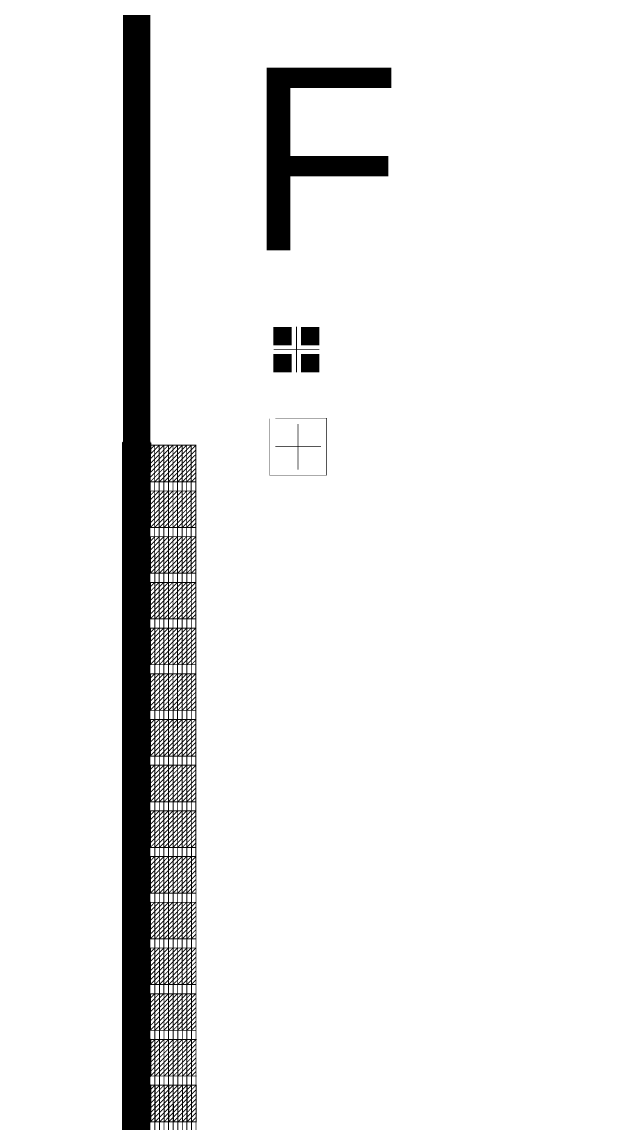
# Model space of a CAD drawing. Header units: millimetres. Extents: x -51 to 51, y -51 to 51.
# Drawn here: x 25.58 to 31.92, y -10.61 to 1.43 of the extents above; entities that cross this region are included whole.
import ezdxf

# ---------------------------------------------------------------- set-up
doc = ezdxf.new("R2010")
doc.units = ezdxf.units.MM
doc.linetypes.add('DASHED', pattern=[19.05, 12.7, -6.35])
for name, color, linetype in [('bottom_SU8', 5, 'Continuous'), ('metal', 43, 'Continuous'), ('Pt_pads', 1, 'Continuous'), ('reference', 18, 'DASHED')]:
    doc.layers.add(name, color=color, linetype=linetype)
doc.layers.add('top SU-8', color=3, linetype='Continuous', transparency=0.63)
doc.styles.get("Standard").update_dxf_attribs({"font": 'Arial.ttf'})

msp = doc.modelspace()

# ---------------------------------------------------------------- linework, layer by layer
at = {"layer": 'bottom_SU8', "transparency": 33554544, "const_width": 1}
msp.add_lwpolyline([(-28.578, 24.888, 0.187667), (-37.852, -0.793, 0.186827), (-27.33, -26.113, 0.184277), (-2.859, -37.725, 0.185083), (23.009, -30.078, 0.238565), (37.759, 0.537, 0.237346), (21.83, 30.731, 0.185761), (-4.56, 37.524, 0.186578)], format="xyb", close=True, dxfattribs=at)
at = {"layer": 'bottom_SU8', "transparency": 33554544}
for points, const_width in [([(26.835, 5.93), (26.835, -19.102)], 0.3), ([(26.948, -3.331), (27.082, -3.196)], 0.01), ([(26.948, -3.381), (27.132, -3.196)], 0.01), ([(26.948, -3.431), (27.182, -3.196)], 0.01), ([(26.948, -3.481), (27.232, -3.196)], 0.01), ([(26.948, -3.531), (27.282, -3.196)], 0.01), ([(26.948, -3.582), (27.332, -3.196)], 0.01), ([(26.948, -3.196), (27.488, -3.196)], 0.01), ([(26.948, -3.281), (27.032, -3.196)], 0.01), ([(26.983, -3.596), (27.382, -3.196)], 0.01), ([(27.037, -19.096), (27.032, -3.196)], 0.01), ([(27.033, -3.596), (27.432, -3.196)], 0.01), ([(27.086, -19.096), (27.082, -3.196)], 0.01), ([(27.083, -3.596), (27.482, -3.196)], 0.01), ([(27.136, -19.096), (27.132, -3.196)], 0.01), ([(27.133, -3.596), (27.483, -3.246)], 0.01), ([(27.187, -19.096), (27.182, -3.196)], 0.01), ([(27.237, -19.096), (27.232, -3.196)], 0.01), ([(27.287, -19.096), (27.282, -3.196)], 0.01), ([(27.337, -19.096), (27.332, -3.196)], 0.01), ([(27.387, -19.096), (27.382, -3.196)], 0.01), ([(27.437, -19.096), (27.432, -3.196)], 0.01), ([(27.487, -19.096), (27.482, -3.192)], 0.01), ([(27.183, -3.596), (27.483, -3.296)], 0.01), ([(27.233, -3.596), (27.483, -3.346)], 0.01), ([(27.283, -3.596), (27.483, -3.396)], 0.01), ([(27.333, -3.596), (27.483, -3.446)], 0.01), ([(27.383, -3.596), (27.483, -3.496)], 0.01), ([(26.948, -3.596), (27.488, -3.596)], 0.01), ([(27.433, -3.596), (27.483, -3.546)], 0.01), ([(26.948, -3.831), (27.082, -3.696)], 0.01), ([(26.948, -3.881), (27.132, -3.696)], 0.01), ([(26.948, -3.931), (27.182, -3.696)], 0.01), ([(26.948, -3.981), (27.232, -3.696)], 0.01), ([(26.948, -4.031), (27.282, -3.696)], 0.01), ([(26.948, -4.082), (27.332, -3.696)], 0.01), ([(26.948, -3.696), (27.488, -3.696)], 0.01), ([(26.948, -3.781), (27.032, -3.696)], 0.01), ([(26.983, -4.096), (27.382, -3.696)], 0.01), ([(27.033, -4.096), (27.432, -3.696)], 0.01), ([(27.083, -4.096), (27.482, -3.696)], 0.01), ([(27.133, -4.096), (27.483, -3.746)], 0.01), ([(27.183, -4.096), (27.483, -3.796)], 0.01), ([(27.233, -4.096), (27.483, -3.846)], 0.01), ([(27.283, -4.096), (27.483, -3.896)], 0.01), ([(27.333, -4.096), (27.483, -3.946)], 0.01), ([(26.948, -4.096), (27.488, -4.096)], 0.01), ([(27.383, -4.096), (27.483, -3.996)], 0.01), ([(27.433, -4.096), (27.483, -4.046)], 0.01), ([(26.948, -4.331), (27.082, -4.196)], 0.01), ([(26.948, -4.381), (27.132, -4.196)], 0.01), ([(26.948, -4.431), (27.182, -4.196)], 0.01), ([(26.948, -4.481), (27.232, -4.196)], 0.01), ([(26.948, -4.531), (27.282, -4.196)], 0.01), ([(26.948, -4.582), (27.332, -4.196)], 0.01), ([(26.948, -4.196), (27.488, -4.196)], 0.01), ([(26.948, -4.281), (27.032, -4.196)], 0.01), ([(26.983, -4.596), (27.382, -4.196)], 0.01), ([(27.033, -4.596), (27.432, -4.196)], 0.01), ([(27.083, -4.596), (27.482, -4.196)], 0.01), ([(27.133, -4.596), (27.483, -4.246)], 0.01), ([(27.183, -4.596), (27.483, -4.296)], 0.01), ([(27.233, -4.596), (27.483, -4.346)], 0.01), ([(27.283, -4.596), (27.483, -4.396)], 0.01), ([(27.333, -4.596), (27.483, -4.446)], 0.01), ([(27.383, -4.596), (27.483, -4.496)], 0.01), ([(27.433, -4.596), (27.483, -4.546)], 0.01), ([(26.948, -4.596), (27.488, -4.596)], 0.01), ([(26.948, -4.831), (27.082, -4.696)], 0.01), ([(26.948, -4.881), (27.132, -4.696)], 0.01), ([(26.948, -4.931), (27.182, -4.696)], 0.01), ([(26.948, -4.981), (27.232, -4.696)], 0.01), ([(26.948, -5.031), (27.282, -4.696)], 0.01), ([(26.948, -5.082), (27.332, -4.696)], 0.01), ([(26.948, -4.696), (27.488, -4.696)], 0.01), ([(26.948, -4.781), (27.032, -4.696)], 0.01), ([(26.983, -5.096), (27.382, -4.696)], 0.01), ([(27.033, -5.096), (27.432, -4.696)], 0.01), ([(27.083, -5.096), (27.482, -4.696)], 0.01), ([(27.133, -5.096), (27.483, -4.746)], 0.01), ([(27.183, -5.096), (27.483, -4.796)], 0.01), ([(27.233, -5.096), (27.483, -4.846)], 0.01), ([(27.283, -5.096), (27.483, -4.896)], 0.01), ([(27.333, -5.096), (27.483, -4.946)], 0.01), ([(27.383, -5.096), (27.483, -4.996)], 0.01), ([(27.433, -5.096), (27.483, -5.046)], 0.01), ([(26.948, -5.096), (27.488, -5.096)], 0.01), ([(26.948, -5.331), (27.082, -5.196)], 0.01), ([(26.948, -5.381), (27.132, -5.196)], 0.01), ([(26.948, -5.431), (27.182, -5.196)], 0.01), ([(26.948, -5.481), (27.232, -5.196)], 0.01), ([(26.948, -5.531), (27.282, -5.196)], 0.01), ([(26.948, -5.582), (27.332, -5.196)], 0.01), ([(26.948, -5.196), (27.488, -5.196)], 0.01), ([(26.948, -5.281), (27.032, -5.196)], 0.01), ([(26.983, -5.596), (27.382, -5.196)], 0.01), ([(27.033, -5.596), (27.432, -5.196)], 0.01), ([(27.083, -5.596), (27.482, -5.196)], 0.01), ([(27.133, -5.596), (27.483, -5.246)], 0.01), ([(27.183, -5.596), (27.483, -5.296)], 0.01), ([(27.233, -5.596), (27.483, -5.346)], 0.01), ([(27.283, -5.596), (27.483, -5.396)], 0.01), ([(27.333, -5.596), (27.483, -5.446)], 0.01), ([(27.383, -5.596), (27.483, -5.496)], 0.01), ([(26.948, -5.596), (27.488, -5.596)], 0.01), ([(27.433, -5.596), (27.483, -5.546)], 0.01), ([(26.948, -5.831), (27.082, -5.696)], 0.01), ([(26.948, -5.881), (27.132, -5.696)], 0.01), ([(26.948, -5.931), (27.182, -5.696)], 0.01), ([(26.948, -5.981), (27.232, -5.696)], 0.01), ([(26.948, -6.031), (27.282, -5.696)], 0.01), ([(26.948, -6.082), (27.332, -5.696)], 0.01), ([(26.948, -5.696), (27.488, -5.696)], 0.01), ([(26.948, -5.781), (27.032, -5.696)], 0.01), ([(26.983, -6.096), (27.382, -5.696)], 0.01), ([(27.033, -6.096), (27.432, -5.696)], 0.01), ([(27.083, -6.096), (27.482, -5.696)], 0.01), ([(27.133, -6.096), (27.483, -5.746)], 0.01), ([(27.183, -6.096), (27.483, -5.796)], 0.01), ([(27.233, -6.096), (27.483, -5.846)], 0.01), ([(27.283, -6.096), (27.483, -5.896)], 0.01), ([(27.333, -6.096), (27.483, -5.946)], 0.01), ([(27.383, -6.096), (27.483, -5.996)], 0.01), ([(26.948, -6.096), (27.488, -6.096)], 0.01), ([(27.433, -6.096), (27.483, -6.046)], 0.01), ([(26.948, -6.331), (27.082, -6.196)], 0.01), ([(26.948, -6.381), (27.132, -6.196)], 0.01), ([(26.948, -6.431), (27.182, -6.196)], 0.01), ([(26.948, -6.481), (27.232, -6.196)], 0.01), ([(26.948, -6.531), (27.282, -6.196)], 0.01), ([(26.948, -6.582), (27.332, -6.196)], 0.01), ([(26.948, -6.196), (27.488, -6.196)], 0.01), ([(26.948, -6.281), (27.032, -6.196)], 0.01), ([(26.983, -6.596), (27.382, -6.196)], 0.01), ([(27.033, -6.596), (27.432, -6.196)], 0.01), ([(27.083, -6.596), (27.482, -6.196)], 0.01), ([(27.133, -6.596), (27.483, -6.246)], 0.01), ([(27.183, -6.596), (27.483, -6.296)], 0.01), ([(27.233, -6.596), (27.483, -6.346)], 0.01), ([(27.283, -6.596), (27.483, -6.396)], 0.01), ([(27.333, -6.596), (27.483, -6.446)], 0.01), ([(27.383, -6.596), (27.483, -6.496)], 0.01), ([(26.948, -6.596), (27.488, -6.596)], 0.01), ([(27.433, -6.596), (27.483, -6.546)], 0.01), ([(26.948, -6.831), (27.082, -6.696)], 0.01), ([(26.948, -6.881), (27.132, -6.696)], 0.01), ([(26.948, -6.931), (27.182, -6.696)], 0.01), ([(26.948, -6.981), (27.232, -6.696)], 0.01), ([(26.948, -7.031), (27.282, -6.696)], 0.01), ([(26.948, -7.082), (27.332, -6.696)], 0.01), ([(26.948, -6.696), (27.488, -6.696)], 0.01), ([(26.948, -6.781), (27.032, -6.696)], 0.01), ([(26.983, -7.096), (27.382, -6.696)], 0.01), ([(27.033, -7.096), (27.432, -6.696)], 0.01), ([(27.083, -7.096), (27.482, -6.696)], 0.01), ([(27.133, -7.096), (27.483, -6.746)], 0.01), ([(27.183, -7.096), (27.483, -6.796)], 0.01), ([(27.233, -7.096), (27.483, -6.846)], 0.01), ([(27.283, -7.096), (27.483, -6.896)], 0.01), ([(27.333, -7.096), (27.483, -6.946)], 0.01), ([(26.948, -7.096), (27.488, -7.096)], 0.01), ([(27.383, -7.096), (27.483, -6.996)], 0.01), ([(27.433, -7.096), (27.483, -7.046)], 0.01), ([(26.948, -7.331), (27.082, -7.196)], 0.01), ([(26.948, -7.381), (27.132, -7.196)], 0.01), ([(26.948, -7.431), (27.182, -7.196)], 0.01), ([(26.948, -7.481), (27.232, -7.196)], 0.01), ([(26.948, -7.531), (27.282, -7.196)], 0.01), ([(26.948, -7.582), (27.332, -7.196)], 0.01), ([(26.948, -7.196), (27.488, -7.196)], 0.01), ([(26.948, -7.281), (27.032, -7.196)], 0.01), ([(26.983, -7.596), (27.382, -7.196)], 0.01), ([(27.033, -7.596), (27.432, -7.196)], 0.01), ([(27.083, -7.596), (27.482, -7.196)], 0.01), ([(27.133, -7.596), (27.483, -7.246)], 0.01), ([(27.183, -7.596), (27.483, -7.296)], 0.01), ([(27.233, -7.596), (27.483, -7.346)], 0.01), ([(27.283, -7.596), (27.483, -7.396)], 0.01), ([(27.333, -7.596), (27.483, -7.446)], 0.01), ([(27.383, -7.596), (27.483, -7.496)], 0.01), ([(27.433, -7.596), (27.483, -7.546)], 0.01), ([(26.948, -7.596), (27.488, -7.596)], 0.01), ([(26.948, -7.831), (27.082, -7.696)], 0.01), ([(26.948, -7.881), (27.132, -7.696)], 0.01), ([(26.948, -7.931), (27.182, -7.696)], 0.01), ([(26.948, -7.981), (27.232, -7.696)], 0.01), ([(26.948, -8.031), (27.282, -7.696)], 0.01), ([(26.948, -8.082), (27.332, -7.696)], 0.01), ([(26.948, -7.696), (27.488, -7.696)], 0.01), ([(26.948, -7.781), (27.032, -7.696)], 0.01), ([(26.983, -8.096), (27.382, -7.696)], 0.01), ([(27.033, -8.096), (27.432, -7.696)], 0.01), ([(27.083, -8.096), (27.482, -7.696)], 0.01), ([(27.133, -8.096), (27.483, -7.746)], 0.01), ([(27.183, -8.096), (27.483, -7.796)], 0.01), ([(27.233, -8.096), (27.483, -7.846)], 0.01), ([(27.283, -8.096), (27.483, -7.896)], 0.01), ([(27.333, -8.096), (27.483, -7.946)], 0.01), ([(27.383, -8.096), (27.483, -7.996)], 0.01), ([(27.433, -8.096), (27.483, -8.046)], 0.01), ([(26.948, -8.096), (27.488, -8.096)], 0.01), ([(26.948, -8.331), (27.082, -8.196)], 0.01), ([(26.948, -8.381), (27.132, -8.196)], 0.01), ([(26.948, -8.431), (27.182, -8.196)], 0.01), ([(26.948, -8.481), (27.232, -8.196)], 0.01), ([(26.948, -8.531), (27.282, -8.196)], 0.01), ([(26.948, -8.582), (27.332, -8.196)], 0.01), ([(26.948, -8.196), (27.488, -8.196)], 0.01), ([(26.948, -8.281), (27.032, -8.196)], 0.01), ([(26.983, -8.596), (27.382, -8.196)], 0.01), ([(27.033, -8.596), (27.432, -8.196)], 0.01), ([(27.083, -8.596), (27.482, -8.196)], 0.01), ([(27.133, -8.596), (27.483, -8.246)], 0.01), ([(27.183, -8.596), (27.483, -8.296)], 0.01), ([(27.233, -8.596), (27.483, -8.346)], 0.01), ([(27.283, -8.596), (27.483, -8.396)], 0.01), ([(27.333, -8.596), (27.483, -8.446)], 0.01), ([(27.383, -8.596), (27.483, -8.496)], 0.01), ([(27.433, -8.596), (27.483, -8.546)], 0.01), ([(26.948, -8.596), (27.488, -8.596)], 0.01), ([(26.948, -8.831), (27.082, -8.696)], 0.01), ([(26.948, -8.881), (27.132, -8.696)], 0.01), ([(26.948, -8.931), (27.182, -8.696)], 0.01), ([(26.948, -8.981), (27.232, -8.696)], 0.01), ([(26.948, -9.031), (27.282, -8.696)], 0.01), ([(26.948, -9.082), (27.332, -8.696)], 0.01), ([(26.948, -8.696), (27.488, -8.696)], 0.01), ([(26.948, -8.781), (27.032, -8.696)], 0.01), ([(26.983, -9.096), (27.382, -8.696)], 0.01), ([(27.033, -9.096), (27.432, -8.696)], 0.01), ([(27.083, -9.096), (27.482, -8.696)], 0.01), ([(27.133, -9.096), (27.483, -8.746)], 0.01), ([(27.183, -9.096), (27.483, -8.796)], 0.01), ([(27.233, -9.096), (27.483, -8.846)], 0.01), ([(27.283, -9.096), (27.483, -8.896)], 0.01), ([(27.333, -9.096), (27.483, -8.946)], 0.01), ([(27.383, -9.096), (27.483, -8.996)], 0.01), ([(26.948, -9.096), (27.488, -9.096)], 0.01), ([(27.433, -9.096), (27.483, -9.046)], 0.01), ([(26.948, -9.331), (27.082, -9.196)], 0.01), ([(26.948, -9.381), (27.132, -9.196)], 0.01), ([(26.948, -9.431), (27.182, -9.196)], 0.01), ([(26.948, -9.481), (27.232, -9.196)], 0.01), ([(26.948, -9.531), (27.282, -9.196)], 0.01), ([(26.948, -9.582), (27.332, -9.196)], 0.01), ([(26.948, -9.196), (27.488, -9.196)], 0.01), ([(26.948, -9.281), (27.032, -9.196)], 0.01), ([(26.983, -9.596), (27.382, -9.196)], 0.01), ([(27.033, -9.596), (27.432, -9.196)], 0.01), ([(27.083, -9.596), (27.482, -9.196)], 0.01), ([(27.133, -9.596), (27.483, -9.246)], 0.01), ([(27.183, -9.596), (27.483, -9.296)], 0.01), ([(27.233, -9.596), (27.483, -9.346)], 0.01), ([(27.283, -9.596), (27.483, -9.396)], 0.01), ([(27.333, -9.596), (27.483, -9.446)], 0.01), ([(27.383, -9.596), (27.483, -9.496)], 0.01), ([(26.948, -9.596), (27.488, -9.596)], 0.01), ([(27.433, -9.596), (27.483, -9.546)], 0.01), ([(26.951, -9.831), (27.086, -9.696)], 0.01), ([(26.951, -9.881), (27.136, -9.696)], 0.01), ([(26.951, -9.931), (27.186, -9.696)], 0.01), ([(26.951, -9.981), (27.236, -9.696)], 0.01), ([(26.951, -10.031), (27.286, -9.696)], 0.01), ([(26.951, -10.082), (27.336, -9.696)], 0.01), ([(26.951, -9.696), (27.491, -9.696)], 0.01), ([(26.951, -9.781), (27.036, -9.696)], 0.01), ([(26.986, -10.096), (27.386, -9.696)], 0.01), ([(27.036, -10.096), (27.436, -9.696)], 0.01), ([(27.086, -10.096), (27.486, -9.696)], 0.01), ([(27.136, -10.096), (27.486, -9.746)], 0.01), ([(27.186, -10.096), (27.486, -9.796)], 0.01), ([(27.236, -10.096), (27.486, -9.846)], 0.01), ([(27.286, -10.096), (27.486, -9.896)], 0.01), ([(27.336, -10.096), (27.486, -9.946)], 0.01), ([(27.386, -10.096), (27.486, -9.996)], 0.01), ([(26.951, -10.096), (27.491, -10.096)], 0.01), ([(27.436, -10.096), (27.486, -10.046)], 0.01), ([(26.951, -10.331), (27.086, -10.196)], 0.01), ([(26.951, -10.381), (27.136, -10.196)], 0.01), ([(26.951, -10.431), (27.186, -10.196)], 0.01), ([(26.951, -10.481), (27.236, -10.196)], 0.01), ([(26.951, -10.531), (27.286, -10.196)], 0.01), ([(26.951, -10.581), (27.336, -10.196)], 0.01), ([(26.951, -10.196), (27.491, -10.196)], 0.01), ([(26.951, -10.281), (27.036, -10.196)], 0.01), ([(26.987, -10.596), (27.386, -10.196)], 0.01), ([(27.037, -10.596), (27.036, -10.196)], 0.01), ([(27.037, -10.596), (27.436, -10.196)], 0.01), ([(27.087, -10.596), (27.086, -10.196)], 0.01), ([(27.087, -10.596), (27.486, -10.196)], 0.01), ([(27.137, -10.596), (27.136, -10.196)], 0.01), ([(27.187, -10.596), (27.186, -10.196)], 0.01), ([(27.237, -10.596), (27.236, -10.196)], 0.01), ([(27.287, -10.596), (27.286, -10.196)], 0.01), ([(27.337, -10.596), (27.336, -10.196)], 0.01), ([(27.387, -10.596), (27.386, -10.196)], 0.01), ([(27.437, -10.596), (27.436, -10.196)], 0.01), ([(27.487, -10.596), (27.486, -10.196)], 0.01), ([(27.137, -10.596), (27.486, -10.246)], 0.01), ([(27.187, -10.596), (27.486, -10.296)], 0.01), ([(27.237, -10.596), (27.486, -10.346)], 0.01), ([(27.287, -10.596), (27.486, -10.396)], 0.01), ([(27.337, -10.596), (27.486, -10.446)], 0.01), ([(26.951, -10.596), (27.491, -10.596)], 0.01), ([(27.387, -10.596), (27.486, -10.496)], 0.01), ([(27.437, -10.596), (27.486, -10.546)], 0.01)]:
    msp.add_lwpolyline(points, dxfattribs=dict(at, const_width=const_width))
at = {"layer": 'bottom_SU8', "transparency": 33554559}
for points, const_width in [([(28.431, -1.901), (28.431, -2.102)], 0.2), ([(28.431, -1.901), (28.431, -2.102)], 0.2), ([(28.733, -1.901), (28.733, -2.102)], 0.2), ([(28.733, -1.901), (28.733, -2.102)], 0.2), ([(28.582, -1.897), (28.582, -2.397)], 0.01), ([(28.582, -1.897), (28.582, -2.397)], 0.01), ([(28.431, -2.199), (28.431, -2.4)], 0.2), ([(28.431, -2.199), (28.431, -2.4)], 0.2), ([(28.733, -2.199), (28.733, -2.4)], 0.2), ([(28.733, -2.199), (28.733, -2.4)], 0.2), ([(28.288, -2.904), (28.288, -3.524), (28.913, -3.524), (28.913, -2.899), (28.35, -2.899)], 0.005), ([(28.288, -2.904), (28.288, -3.524), (28.913, -3.524), (28.913, -2.899), (28.35, -2.899)], 0.005), ([(28.6, -3.462), (28.6, -2.962)], 0.005), ([(28.6, -3.462), (28.6, -2.962)], 0.005), ([(28.35, -3.212), (28.85, -3.212)], 0.005), ([(28.35, -3.212), (28.85, -3.212)], 0.005)]:
    msp.add_lwpolyline(points, dxfattribs=dict(at, const_width=const_width))
msp.add_lwpolyline([(28.332, -2.147, 0.01, 0.01, 0), (28.832, -2.147, 0.025, 0.025, 0)], format="xyseb", dxfattribs=at)
msp.add_lwpolyline([(28.332, -2.147, 0.01, 0.01, 0), (28.832, -2.147, 0.025, 0.025, 0)], format="xyseb", dxfattribs=at)
at = {"layer": 'metal', "transparency": 33554544, "const_width": 1}
msp.add_lwpolyline([(-28.578, 24.888, 0.187667), (-37.852, -0.793, 0.186827), (-27.33, -26.113, 0.184277), (-2.859, -37.725, 0.185083), (23.009, -30.078, 0.238565), (37.759, 0.537, 0.237346), (21.83, 30.731, 0.185761), (-4.56, 37.524, 0.186578)], format="xyb", close=True, dxfattribs=at)
at = {"layer": 'metal', "transparency": 33554544}
for points, const_width in [([(26.837, -11.096), (26.837, 10.575)], 0.004), ([(26.819, -12.096), (26.819, 10.027)], 0.004), ([(26.828, -11.596), (26.828, 10.029)], 0.004), ([(26.846, -10.596), (26.846, 9.956)], 0.004), ([(26.801, -13.096), (26.801, 9.437)], 0.004), ([(26.81, -12.596), (26.81, 9.437)], 0.004), ([(26.855, -10.096), (26.855, 9.348)], 0.004), ([(26.864, -9.596), (26.864, 9.348)], 0.004), ([(26.783, -14.096), (26.783, 8.839)], 0.004), ([(26.792, -13.596), (26.792, 8.841)], 0.004), ([(26.873, -9.096), (26.873, 8.76)], 0.004), ([(26.882, -8.596), (26.882, 8.762)], 0.004), ([(26.765, -15.096), (26.765, 8.244)], 0.004), ([(26.774, -14.596), (26.774, 8.244)], 0.004), ([(26.891, -8.096), (26.891, 8.176)], 0.004), ([(26.9, -7.596), (26.9, 8.176)], 0.004), ([(26.747, -16.096), (26.747, 7.65)], 0.004), ([(26.756, -15.596), (26.756, 7.65)], 0.004), ([(26.909, -7.096), (26.909, 7.597)], 0.004), ([(26.918, -6.596), (26.918, 7.595)], 0.004), ([(26.729, -17.096), (26.729, 7.055)], 0.004), ([(26.738, -16.596), (26.738, 7.055)], 0.004), ([(26.927, -6.096), (26.927, 7.011)], 0.004), ([(26.936, -5.596), (26.936, 7.009)], 0.004), ([(26.711, -18.096), (26.711, 6.456)], 0.004), ([(26.72, -17.596), (26.72, 6.458)], 0.004), ([(26.945, -5.096), (26.945, 6.427)], 0.004), ([(26.954, -4.596), (26.953, 6.417)], 0.004), ([(26.693, -19.096), (26.693, 5.889)], 0.004), ([(26.702, -18.596), (26.702, 5.894)], 0.004), ([(26.963, -4.096), (26.963, 5.854)], 0.004), ([(26.972, -3.596), (26.972, 5.849)], 0.004), ([(26.972, -3.307), (27.083, -3.196)], 0.006), ([(26.972, -3.356), (27.133, -3.196)], 0.006), ([(26.972, -3.407), (27.183, -3.196)], 0.006), ([(26.972, -3.457), (27.233, -3.196)], 0.006), ([(26.972, -3.507), (27.283, -3.196)], 0.006), ([(26.972, -3.557), (27.333, -3.196)], 0.006), ([(26.972, -3.256), (27.033, -3.196)], 0.006), ([(26.973, -3.196), (27.486, -3.196)], 0.006), ([(26.983, -3.596), (27.383, -3.196)], 0.006), ([(27.033, -3.596), (27.433, -3.196)], 0.006), ([(27.033, -3.596), (27.033, -3.196)], 0.006), ([(27.083, -3.596), (27.483, -3.196)], 0.006), ([(27.083, -3.596), (27.083, -3.196)], 0.006), ([(27.133, -3.596), (27.133, -3.196)], 0.006), ([(27.133, -3.596), (27.483, -3.246)], 0.006), ([(27.183, -3.596), (27.183, -3.196)], 0.006), ([(27.233, -3.596), (27.233, -3.196)], 0.006), ([(27.283, -3.596), (27.283, -3.196)], 0.006), ([(27.333, -3.596), (27.333, -3.196)], 0.006), ([(27.383, -3.596), (27.383, -3.196)], 0.006), ([(27.433, -3.596), (27.433, -3.196)], 0.006), ([(27.483, -3.596), (27.483, -3.196)], 0.006), ([(27.183, -3.596), (27.483, -3.296)], 0.006), ([(27.233, -3.596), (27.483, -3.346)], 0.006), ([(27.283, -3.596), (27.483, -3.396)], 0.006), ([(27.333, -3.596), (27.483, -3.446)], 0.006), ([(27.383, -3.596), (27.483, -3.496)], 0.006), ([(26.971, -3.596), (27.486, -3.596)], 0.006), ([(27.433, -3.596), (27.483, -3.546)], 0.006), ([(26.973, -3.805), (27.083, -3.696)], 0.006), ([(26.973, -3.855), (27.133, -3.696)], 0.006), ([(26.973, -3.906), (27.183, -3.696)], 0.006), ([(26.973, -3.956), (27.233, -3.696)], 0.006), ([(26.973, -4.006), (27.283, -3.696)], 0.006), ([(26.973, -4.056), (27.333, -3.696)], 0.006), ([(26.973, -3.696), (27.486, -3.696)], 0.006), ([(26.973, -3.755), (27.033, -3.696)], 0.006), ([(26.983, -4.096), (27.383, -3.696)], 0.006), ([(27.033, -4.096), (27.433, -3.696)], 0.006), ([(27.033, -4.096), (27.033, -3.696)], 0.006), ([(27.083, -4.096), (27.483, -3.696)], 0.006), ([(27.083, -4.096), (27.083, -3.696)], 0.006), ([(27.133, -4.096), (27.133, -3.696)], 0.006), ([(27.183, -4.096), (27.183, -3.696)], 0.006), ([(27.233, -4.096), (27.233, -3.696)], 0.006), ([(27.283, -4.096), (27.283, -3.696)], 0.006), ([(27.333, -4.096), (27.333, -3.696)], 0.006), ([(27.383, -4.096), (27.383, -3.696)], 0.006), ([(27.433, -4.096), (27.433, -3.696)], 0.006), ([(27.483, -4.096), (27.483, -3.696)], 0.006), ([(27.133, -4.096), (27.483, -3.746)], 0.006), ([(27.183, -4.096), (27.483, -3.796)], 0.006), ([(27.233, -4.096), (27.483, -3.846)], 0.006), ([(27.283, -4.096), (27.483, -3.896)], 0.006), ([(27.333, -4.096), (27.483, -3.946)], 0.006), ([(26.971, -4.096), (27.486, -4.096)], 0.006), ([(27.383, -4.096), (27.483, -3.996)], 0.006), ([(27.433, -4.096), (27.483, -4.046)], 0.006), ([(26.973, -4.305), (27.083, -4.196)], 0.006), ([(26.973, -4.355), (27.133, -4.196)], 0.006), ([(26.973, -4.406), (27.183, -4.196)], 0.006), ([(26.973, -4.456), (27.233, -4.196)], 0.006), ([(26.973, -4.506), (27.283, -4.196)], 0.006), ([(26.973, -4.556), (27.333, -4.196)], 0.006), ([(26.973, -4.196), (27.486, -4.196)], 0.006), ([(26.973, -4.255), (27.033, -4.196)], 0.006), ([(26.983, -4.596), (27.383, -4.196)], 0.006), ([(27.033, -4.596), (27.433, -4.196)], 0.006), ([(27.033, -4.596), (27.033, -4.196)], 0.006), ([(27.083, -4.596), (27.483, -4.196)], 0.006), ([(27.083, -4.596), (27.083, -4.196)], 0.006), ([(27.133, -4.596), (27.133, -4.196)], 0.006), ([(27.183, -4.596), (27.183, -4.196)], 0.006), ([(27.233, -4.596), (27.233, -4.196)], 0.006), ([(27.283, -4.596), (27.283, -4.196)], 0.006), ([(27.333, -4.596), (27.333, -4.196)], 0.006), ([(27.383, -4.596), (27.383, -4.196)], 0.006), ([(27.433, -4.596), (27.433, -4.196)], 0.006), ([(27.483, -4.596), (27.483, -4.196)], 0.006), ([(27.133, -4.596), (27.483, -4.246)], 0.006), ([(27.183, -4.596), (27.483, -4.296)], 0.006), ([(27.233, -4.596), (27.483, -4.346)], 0.006), ([(27.283, -4.596), (27.483, -4.396)], 0.006), ([(27.333, -4.596), (27.483, -4.446)], 0.006), ([(27.383, -4.596), (27.483, -4.496)], 0.006), ([(27.433, -4.596), (27.483, -4.546)], 0.006), ([(26.971, -4.596), (27.486, -4.596)], 0.006), ([(26.973, -4.805), (27.083, -4.696)], 0.006), ([(26.973, -4.855), (27.133, -4.696)], 0.006), ([(26.973, -4.906), (27.183, -4.696)], 0.006), ([(26.973, -4.956), (27.233, -4.696)], 0.006), ([(26.973, -5.006), (27.283, -4.696)], 0.006), ([(26.973, -5.056), (27.333, -4.696)], 0.006), ([(26.973, -4.696), (27.486, -4.696)], 0.006), ([(26.973, -4.755), (27.033, -4.696)], 0.006), ([(26.983, -5.096), (27.383, -4.696)], 0.006), ([(27.033, -5.096), (27.433, -4.696)], 0.006), ([(27.033, -5.096), (27.033, -4.696)], 0.006), ([(27.083, -5.096), (27.483, -4.696)], 0.006), ([(27.083, -5.096), (27.083, -4.696)], 0.006), ([(27.133, -5.096), (27.133, -4.696)], 0.006), ([(27.183, -5.096), (27.183, -4.696)], 0.006), ([(27.233, -5.096), (27.233, -4.696)], 0.006), ([(27.283, -5.096), (27.283, -4.696)], 0.006), ([(27.333, -5.096), (27.333, -4.696)], 0.006), ([(27.383, -5.096), (27.383, -4.696)], 0.006), ([(27.433, -5.096), (27.433, -4.696)], 0.006), ([(27.483, -5.096), (27.483, -4.696)], 0.006), ([(27.133, -5.096), (27.483, -4.746)], 0.006), ([(27.183, -5.096), (27.483, -4.796)], 0.006), ([(27.233, -5.096), (27.483, -4.846)], 0.006), ([(27.283, -5.096), (27.483, -4.896)], 0.006), ([(27.333, -5.096), (27.483, -4.946)], 0.006), ([(27.383, -5.096), (27.483, -4.996)], 0.006), ([(27.433, -5.096), (27.483, -5.046)], 0.006), ([(26.971, -5.096), (27.486, -5.096)], 0.006), ([(26.973, -5.305), (27.083, -5.196)], 0.006), ([(26.973, -5.355), (27.133, -5.196)], 0.006), ([(26.973, -5.406), (27.183, -5.196)], 0.006), ([(26.973, -5.456), (27.233, -5.196)], 0.006), ([(26.973, -5.506), (27.283, -5.196)], 0.006), ([(26.973, -5.556), (27.333, -5.196)], 0.006), ([(26.973, -5.196), (27.486, -5.196)], 0.006), ([(26.973, -5.255), (27.033, -5.196)], 0.006), ([(26.983, -5.596), (27.383, -5.196)], 0.006), ([(27.033, -5.596), (27.433, -5.196)], 0.006), ([(27.033, -5.596), (27.033, -5.196)], 0.006), ([(27.083, -5.596), (27.483, -5.196)], 0.006), ([(27.083, -5.596), (27.083, -5.196)], 0.006), ([(27.133, -5.596), (27.133, -5.196)], 0.006), ([(27.133, -5.596), (27.483, -5.246)], 0.006), ([(27.183, -5.596), (27.183, -5.196)], 0.006), ([(27.183, -5.596), (27.483, -5.296)], 0.006), ([(27.233, -5.596), (27.233, -5.196)], 0.006), ([(27.283, -5.596), (27.283, -5.196)], 0.006), ([(27.333, -5.596), (27.333, -5.196)], 0.006), ([(27.383, -5.596), (27.383, -5.196)], 0.006), ([(27.433, -5.596), (27.433, -5.196)], 0.006), ([(27.483, -5.596), (27.483, -5.196)], 0.006), ([(27.233, -5.596), (27.483, -5.346)], 0.006), ([(27.283, -5.596), (27.483, -5.396)], 0.006), ([(27.333, -5.596), (27.483, -5.446)], 0.006), ([(27.383, -5.596), (27.483, -5.496)], 0.006), ([(26.971, -5.596), (27.486, -5.596)], 0.006), ([(27.433, -5.596), (27.483, -5.546)], 0.006), ([(26.973, -5.805), (27.083, -5.696)], 0.006), ([(26.973, -5.855), (27.133, -5.696)], 0.006), ([(26.973, -5.906), (27.183, -5.696)], 0.006), ([(26.973, -5.956), (27.233, -5.696)], 0.006), ([(26.973, -6.006), (27.283, -5.696)], 0.006), ([(26.973, -6.056), (27.333, -5.696)], 0.006), ([(26.973, -5.696), (27.486, -5.696)], 0.006), ([(26.973, -5.755), (27.033, -5.696)], 0.006), ([(26.983, -6.096), (27.383, -5.696)], 0.006), ([(27.033, -6.096), (27.433, -5.696)], 0.006), ([(27.033, -6.096), (27.033, -5.696)], 0.006), ([(27.083, -6.096), (27.483, -5.696)], 0.006), ([(27.083, -6.096), (27.083, -5.696)], 0.006), ([(27.133, -6.096), (27.133, -5.696)], 0.006), ([(27.133, -6.096), (27.483, -5.746)], 0.006), ([(27.183, -6.096), (27.183, -5.696)], 0.006), ([(27.233, -6.096), (27.233, -5.696)], 0.006), ([(27.283, -6.096), (27.283, -5.696)], 0.006), ([(27.333, -6.096), (27.333, -5.696)], 0.006), ([(27.383, -6.096), (27.383, -5.696)], 0.006), ([(27.433, -6.096), (27.433, -5.696)], 0.006), ([(27.483, -6.096), (27.483, -5.696)], 0.006), ([(27.183, -6.096), (27.483, -5.796)], 0.006), ([(27.233, -6.096), (27.483, -5.846)], 0.006), ([(27.283, -6.096), (27.483, -5.896)], 0.006), ([(27.333, -6.096), (27.483, -5.946)], 0.006), ([(27.383, -6.096), (27.483, -5.996)], 0.006), ([(26.971, -6.096), (27.486, -6.096)], 0.006), ([(27.433, -6.096), (27.483, -6.046)], 0.006), ([(26.973, -6.305), (27.083, -6.196)], 0.006), ([(26.973, -6.355), (27.133, -6.196)], 0.006), ([(26.973, -6.406), (27.183, -6.196)], 0.006), ([(26.973, -6.456), (27.233, -6.196)], 0.006), ([(26.973, -6.506), (27.283, -6.196)], 0.006), ([(26.973, -6.556), (27.333, -6.196)], 0.006), ([(26.973, -6.196), (27.486, -6.196)], 0.006), ([(26.973, -6.255), (27.033, -6.196)], 0.006), ([(26.983, -6.596), (27.383, -6.196)], 0.006), ([(27.033, -6.596), (27.433, -6.196)], 0.006), ([(27.033, -6.596), (27.033, -6.196)], 0.006), ([(27.083, -6.596), (27.483, -6.196)], 0.006), ([(27.083, -6.596), (27.083, -6.196)], 0.006), ([(27.133, -6.596), (27.133, -6.196)], 0.006), ([(27.133, -6.596), (27.483, -6.246)], 0.006), ([(27.183, -6.596), (27.183, -6.196)], 0.006), ([(27.233, -6.596), (27.233, -6.196)], 0.006), ([(27.283, -6.596), (27.283, -6.196)], 0.006), ([(27.333, -6.596), (27.333, -6.196)], 0.006), ([(27.383, -6.596), (27.383, -6.196)], 0.006), ([(27.433, -6.596), (27.433, -6.196)], 0.006), ([(27.483, -6.596), (27.483, -6.196)], 0.006), ([(27.183, -6.596), (27.483, -6.296)], 0.006), ([(27.233, -6.596), (27.483, -6.346)], 0.006), ([(27.283, -6.596), (27.483, -6.396)], 0.006), ([(27.333, -6.596), (27.483, -6.446)], 0.006), ([(27.383, -6.596), (27.483, -6.496)], 0.006), ([(26.971, -6.596), (27.486, -6.596)], 0.006), ([(27.433, -6.596), (27.483, -6.546)], 0.006), ([(26.973, -6.805), (27.083, -6.696)], 0.006), ([(26.973, -6.855), (27.133, -6.696)], 0.006), ([(26.973, -6.906), (27.183, -6.696)], 0.006), ([(26.973, -6.956), (27.233, -6.696)], 0.006), ([(26.973, -7.006), (27.283, -6.696)], 0.006), ([(26.973, -7.056), (27.333, -6.696)], 0.006), ([(26.973, -6.696), (27.486, -6.696)], 0.006), ([(26.973, -6.755), (27.033, -6.696)], 0.006), ([(26.983, -7.096), (27.383, -6.696)], 0.006), ([(27.033, -7.096), (27.433, -6.696)], 0.006), ([(27.033, -7.096), (27.033, -6.696)], 0.006), ([(27.083, -7.096), (27.483, -6.696)], 0.006), ([(27.083, -7.096), (27.083, -6.696)], 0.006), ([(27.133, -7.096), (27.133, -6.696)], 0.006), ([(27.133, -7.096), (27.483, -6.746)], 0.006), ([(27.183, -7.096), (27.183, -6.696)], 0.006), ([(27.233, -7.096), (27.233, -6.696)], 0.006), ([(27.283, -7.096), (27.283, -6.696)], 0.006), ([(27.333, -7.096), (27.333, -6.696)], 0.006), ([(27.383, -7.096), (27.383, -6.696)], 0.006), ([(27.433, -7.096), (27.433, -6.696)], 0.006), ([(27.483, -7.096), (27.483, -6.696)], 0.006), ([(27.183, -7.096), (27.483, -6.796)], 0.006), ([(27.233, -7.096), (27.483, -6.846)], 0.006), ([(27.283, -7.096), (27.483, -6.896)], 0.006), ([(27.333, -7.096), (27.483, -6.946)], 0.006), ([(26.971, -7.096), (27.486, -7.096)], 0.006), ([(27.383, -7.096), (27.483, -6.996)], 0.006), ([(27.433, -7.096), (27.483, -7.046)], 0.006), ([(26.973, -7.305), (27.083, -7.196)], 0.006), ([(26.973, -7.355), (27.133, -7.196)], 0.006), ([(26.973, -7.406), (27.183, -7.196)], 0.006), ([(26.973, -7.456), (27.233, -7.196)], 0.006), ([(26.973, -7.506), (27.283, -7.196)], 0.006), ([(26.973, -7.556), (27.333, -7.196)], 0.006), ([(26.973, -7.196), (27.486, -7.196)], 0.006), ([(26.973, -7.255), (27.033, -7.196)], 0.006), ([(26.983, -7.596), (27.383, -7.196)], 0.006), ([(27.033, -7.596), (27.433, -7.196)], 0.006), ([(27.033, -7.596), (27.033, -7.196)], 0.006), ([(27.083, -7.596), (27.483, -7.196)], 0.006), ([(27.083, -7.596), (27.083, -7.196)], 0.006), ([(27.133, -7.596), (27.133, -7.196)], 0.006), ([(27.183, -7.596), (27.183, -7.196)], 0.006), ([(27.233, -7.596), (27.233, -7.196)], 0.006), ([(27.283, -7.596), (27.283, -7.196)], 0.006), ([(27.333, -7.596), (27.333, -7.196)], 0.006), ([(27.383, -7.596), (27.383, -7.196)], 0.006), ([(27.433, -7.596), (27.433, -7.196)], 0.006), ([(27.483, -7.596), (27.483, -7.196)], 0.006), ([(27.133, -7.596), (27.483, -7.246)], 0.006), ([(27.183, -7.596), (27.483, -7.296)], 0.006), ([(27.233, -7.596), (27.483, -7.346)], 0.006), ([(27.283, -7.596), (27.483, -7.396)], 0.006), ([(27.333, -7.596), (27.483, -7.446)], 0.006), ([(27.383, -7.596), (27.483, -7.496)], 0.006), ([(27.433, -7.596), (27.483, -7.546)], 0.006), ([(26.971, -7.596), (27.486, -7.596)], 0.006), ([(26.973, -7.805), (27.083, -7.696)], 0.006), ([(26.973, -7.855), (27.133, -7.696)], 0.006), ([(26.973, -7.906), (27.183, -7.696)], 0.006), ([(26.973, -7.956), (27.233, -7.696)], 0.006), ([(26.973, -8.006), (27.283, -7.696)], 0.006), ([(26.973, -8.056), (27.333, -7.696)], 0.006), ([(26.973, -7.696), (27.486, -7.696)], 0.006), ([(26.973, -7.755), (27.033, -7.696)], 0.006), ([(26.983, -8.096), (27.383, -7.696)], 0.006), ([(27.033, -8.096), (27.433, -7.696)], 0.006), ([(27.033, -8.096), (27.033, -7.696)], 0.006), ([(27.083, -8.096), (27.483, -7.696)], 0.006), ([(27.083, -8.096), (27.083, -7.696)], 0.006), ([(27.133, -8.096), (27.133, -7.696)], 0.006), ([(27.183, -8.096), (27.183, -7.696)], 0.006), ([(27.233, -8.096), (27.233, -7.696)], 0.006), ([(27.283, -8.096), (27.283, -7.696)], 0.006), ([(27.333, -8.096), (27.333, -7.696)], 0.006), ([(27.383, -8.096), (27.383, -7.696)], 0.006), ([(27.433, -8.096), (27.433, -7.696)], 0.006), ([(27.483, -8.096), (27.483, -7.696)], 0.006), ([(27.133, -8.096), (27.483, -7.746)], 0.006), ([(27.183, -8.096), (27.483, -7.796)], 0.006), ([(27.233, -8.096), (27.483, -7.846)], 0.006), ([(27.283, -8.096), (27.483, -7.896)], 0.006), ([(27.333, -8.096), (27.483, -7.946)], 0.006), ([(27.383, -8.096), (27.483, -7.996)], 0.006), ([(27.433, -8.096), (27.483, -8.046)], 0.006), ([(26.971, -8.096), (27.486, -8.096)], 0.006), ([(26.973, -8.305), (27.083, -8.196)], 0.006), ([(26.973, -8.355), (27.133, -8.196)], 0.006), ([(26.973, -8.406), (27.183, -8.196)], 0.006), ([(26.973, -8.456), (27.233, -8.196)], 0.006), ([(26.973, -8.506), (27.283, -8.196)], 0.006), ([(26.973, -8.556), (27.333, -8.196)], 0.006), ([(26.973, -8.196), (27.486, -8.196)], 0.006), ([(26.973, -8.255), (27.033, -8.196)], 0.006), ([(26.983, -8.596), (27.383, -8.196)], 0.006), ([(27.033, -8.596), (27.433, -8.196)], 0.006), ([(27.033, -8.596), (27.033, -8.196)], 0.006), ([(27.083, -8.596), (27.483, -8.196)], 0.006), ([(27.083, -8.596), (27.083, -8.196)], 0.006), ([(27.133, -8.596), (27.133, -8.196)], 0.006), ([(27.133, -8.596), (27.483, -8.246)], 0.006), ([(27.183, -8.596), (27.183, -8.196)], 0.006), ([(27.183, -8.596), (27.483, -8.296)], 0.006), ([(27.233, -8.596), (27.233, -8.196)], 0.006), ([(27.283, -8.596), (27.283, -8.196)], 0.006), ([(27.333, -8.596), (27.333, -8.196)], 0.006), ([(27.383, -8.596), (27.383, -8.196)], 0.006), ([(27.433, -8.596), (27.433, -8.196)], 0.006), ([(27.483, -8.596), (27.483, -8.196)], 0.006), ([(27.233, -8.596), (27.483, -8.346)], 0.006), ([(27.283, -8.596), (27.483, -8.396)], 0.006), ([(27.333, -8.596), (27.483, -8.446)], 0.006), ([(27.383, -8.596), (27.483, -8.496)], 0.006), ([(27.433, -8.596), (27.483, -8.546)], 0.006), ([(26.971, -8.596), (27.486, -8.596)], 0.006), ([(26.973, -8.805), (27.083, -8.696)], 0.006), ([(26.973, -8.855), (27.133, -8.696)], 0.006), ([(26.973, -8.906), (27.183, -8.696)], 0.006), ([(26.973, -8.956), (27.233, -8.696)], 0.006), ([(26.973, -9.006), (27.283, -8.696)], 0.006), ([(26.973, -9.056), (27.333, -8.696)], 0.006), ([(26.973, -8.696), (27.486, -8.696)], 0.006), ([(26.973, -8.755), (27.033, -8.696)], 0.006), ([(26.983, -9.096), (27.383, -8.696)], 0.006), ([(27.033, -9.096), (27.433, -8.696)], 0.006), ([(27.033, -9.096), (27.033, -8.696)], 0.006), ([(27.083, -9.096), (27.483, -8.696)], 0.006), ([(27.083, -9.096), (27.083, -8.696)], 0.006), ([(27.133, -9.096), (27.133, -8.696)], 0.006), ([(27.133, -9.096), (27.483, -8.746)], 0.006), ([(27.183, -9.096), (27.183, -8.696)], 0.006), ([(27.233, -9.096), (27.233, -8.696)], 0.006), ([(27.283, -9.096), (27.283, -8.696)], 0.006), ([(27.333, -9.096), (27.333, -8.696)], 0.006), ([(27.383, -9.096), (27.383, -8.696)], 0.006), ([(27.433, -9.096), (27.433, -8.696)], 0.006), ([(27.483, -9.096), (27.483, -8.696)], 0.006), ([(27.183, -9.096), (27.483, -8.796)], 0.006), ([(27.233, -9.096), (27.483, -8.846)], 0.006), ([(27.283, -9.096), (27.483, -8.896)], 0.006), ([(27.333, -9.096), (27.483, -8.946)], 0.006), ([(27.383, -9.096), (27.483, -8.996)], 0.006), ([(26.971, -9.096), (27.486, -9.096)], 0.006), ([(27.433, -9.096), (27.483, -9.046)], 0.006), ([(26.973, -9.305), (27.083, -9.196)], 0.006), ([(26.973, -9.355), (27.133, -9.196)], 0.006), ([(26.973, -9.406), (27.183, -9.196)], 0.006), ([(26.973, -9.456), (27.233, -9.196)], 0.006), ([(26.973, -9.506), (27.283, -9.196)], 0.006), ([(26.973, -9.556), (27.333, -9.196)], 0.006), ([(26.973, -9.196), (27.486, -9.196)], 0.006), ([(26.973, -9.255), (27.033, -9.196)], 0.006), ([(26.983, -9.596), (27.383, -9.196)], 0.006), ([(27.033, -9.596), (27.433, -9.196)], 0.006), ([(27.033, -9.596), (27.033, -9.196)], 0.006), ([(27.083, -9.596), (27.483, -9.196)], 0.006), ([(27.083, -9.596), (27.083, -9.196)], 0.006), ([(27.133, -9.596), (27.133, -9.196)], 0.006), ([(27.133, -9.596), (27.483, -9.246)], 0.006), ([(27.183, -9.596), (27.183, -9.196)], 0.006), ([(27.233, -9.596), (27.233, -9.196)], 0.006), ([(27.283, -9.596), (27.283, -9.196)], 0.006), ([(27.333, -9.596), (27.333, -9.196)], 0.006), ([(27.383, -9.596), (27.383, -9.196)], 0.006), ([(27.433, -9.596), (27.433, -9.196)], 0.006), ([(27.483, -9.596), (27.483, -9.196)], 0.006), ([(27.183, -9.596), (27.483, -9.296)], 0.006), ([(27.233, -9.596), (27.483, -9.346)], 0.006), ([(27.283, -9.596), (27.483, -9.396)], 0.006), ([(27.333, -9.596), (27.483, -9.446)], 0.006), ([(27.383, -9.596), (27.483, -9.496)], 0.006), ([(26.971, -9.596), (27.486, -9.596)], 0.006), ([(27.433, -9.596), (27.483, -9.546)], 0.006), ([(26.975, -9.806), (27.085, -9.696)], 0.006), ([(26.976, -9.856), (27.135, -9.696)], 0.006), ([(26.976, -9.906), (27.185, -9.696)], 0.006), ([(26.976, -9.956), (27.235, -9.696)], 0.006), ([(26.976, -10.006), (27.285, -9.696)], 0.006), ([(26.976, -10.056), (27.335, -9.696)], 0.006), ([(26.976, -9.696), (27.488, -9.696)], 0.006), ([(26.976, -9.755), (27.035, -9.696)], 0.006), ([(26.986, -10.096), (27.385, -9.696)], 0.006), ([(27.034, -10.096), (27.034, -9.696)], 0.006), ([(27.036, -10.096), (27.435, -9.696)], 0.006), ([(27.084, -10.096), (27.084, -9.696)], 0.006), ([(27.086, -10.096), (27.485, -9.696)], 0.006), ([(27.134, -10.096), (27.134, -9.696)], 0.006), ([(27.136, -10.096), (27.485, -9.746)], 0.006), ([(27.184, -10.096), (27.184, -9.696)], 0.006), ([(27.234, -10.096), (27.234, -9.696)], 0.006), ([(27.284, -10.096), (27.284, -9.696)], 0.006), ([(27.334, -10.096), (27.334, -9.696)], 0.006), ([(27.384, -10.096), (27.384, -9.696)], 0.006), ([(27.434, -10.096), (27.434, -9.696)], 0.006), ([(27.484, -10.096), (27.484, -9.696)], 0.006), ([(27.186, -10.096), (27.485, -9.796)], 0.006), ([(27.236, -10.096), (27.485, -9.846)], 0.006), ([(27.286, -10.096), (27.485, -9.896)], 0.006), ([(27.336, -10.096), (27.485, -9.946)], 0.006), ([(27.386, -10.096), (27.486, -9.996)], 0.006), ([(26.973, -10.096), (27.488, -10.096)], 0.006), ([(27.436, -10.096), (27.486, -10.046)], 0.006), ([(26.976, -10.305), (27.086, -10.196)], 0.006), ([(26.976, -10.355), (27.136, -10.196)], 0.006), ([(26.976, -10.406), (27.186, -10.196)], 0.006), ([(26.976, -10.456), (27.236, -10.196)], 0.006), ([(26.976, -10.506), (27.286, -10.196)], 0.006), ([(26.976, -10.556), (27.336, -10.196)], 0.006), ([(26.976, -10.196), (27.489, -10.196)], 0.006), ([(26.976, -10.255), (27.036, -10.196)], 0.006), ([(26.987, -10.596), (27.386, -10.196)], 0.006), ([(27.037, -10.596), (27.036, -10.196)], 0.006), ([(27.037, -10.596), (27.436, -10.196)], 0.006), ([(27.087, -10.596), (27.086, -10.196)], 0.006), ([(27.087, -10.596), (27.486, -10.196)], 0.006), ([(27.137, -10.596), (27.136, -10.196)], 0.006), ([(27.187, -10.596), (27.186, -10.196)], 0.006), ([(27.237, -10.596), (27.236, -10.196)], 0.006), ([(27.287, -10.596), (27.286, -10.196)], 0.006), ([(27.337, -10.596), (27.336, -10.196)], 0.006), ([(27.387, -10.596), (27.386, -10.196)], 0.006), ([(27.437, -10.596), (27.436, -10.196)], 0.006), ([(27.487, -10.596), (27.486, -10.196)], 0.006), ([(27.137, -10.596), (27.486, -10.246)], 0.006), ([(27.187, -10.596), (27.486, -10.296)], 0.006), ([(27.237, -10.596), (27.486, -10.346)], 0.006), ([(27.287, -10.596), (27.486, -10.396)], 0.006), ([(27.337, -10.596), (27.486, -10.446)], 0.006), ([(26.974, -10.596), (27.489, -10.596)], 0.006), ([(27.387, -10.596), (27.486, -10.496)], 0.006), ([(27.437, -10.596), (27.486, -10.546)], 0.006)]:
    msp.add_lwpolyline(points, dxfattribs=dict(at, const_width=const_width))
at = {"layer": 'metal', "transparency": 33554559}
for points, const_width in [([(28.431, -1.901), (28.431, -2.102)], 0.2), ([(28.733, -1.901), (28.733, -2.102)], 0.2), ([(28.582, -1.897), (28.582, -2.397)], 0.01), ([(28.431, -2.199), (28.431, -2.4)], 0.2), ([(28.733, -2.199), (28.733, -2.4)], 0.2), ([(28.288, -2.904), (28.288, -3.524), (28.913, -3.524), (28.913, -2.899), (28.35, -2.899)], 0.005), ([(28.6, -3.462), (28.6, -2.962)], 0.005), ([(28.35, -3.212), (28.85, -3.212)], 0.005)]:
    msp.add_lwpolyline(points, dxfattribs=dict(at, const_width=const_width))
msp.add_lwpolyline([(28.332, -2.147, 0.01, 0.01, 0), (28.832, -2.147, 0.025, 0.025, 0)], format="xyseb", dxfattribs=at)
at = {"layer": 'metal', "transparency": 33554544}
for points in [[(26.963, -3.696), (26.978, -3.696), (26.978, -4.096), (26.963, -4.096)], [(26.954, -4.196), (26.978, -4.196), (26.978, -4.596), (26.954, -4.596)], [(26.945, -4.696), (26.978, -4.696), (26.978, -5.096), (26.945, -5.096)], [(26.936, -5.196), (26.978, -5.196), (26.978, -5.596), (26.936, -5.596)], [(26.927, -5.696), (26.978, -5.696), (26.978, -6.096), (26.927, -6.096)], [(26.918, -6.196), (26.978, -6.196), (26.978, -6.596), (26.918, -6.596)], [(26.909, -6.696), (26.978, -6.696), (26.978, -7.096), (26.909, -7.096)], [(26.9, -7.196), (26.978, -7.196), (26.978, -7.596), (26.9, -7.596)], [(26.891, -7.696), (26.978, -7.696), (26.978, -8.096), (26.891, -8.096)], [(26.882, -8.196), (26.978, -8.196), (26.978, -8.596), (26.882, -8.596)], [(26.873, -8.696), (26.978, -8.696), (26.978, -9.096), (26.873, -9.096)], [(26.864, -9.196), (26.978, -9.196), (26.978, -9.596), (26.864, -9.596)], [(26.855, -9.696), (26.981, -9.696), (26.981, -10.096), (26.855, -10.096)], [(26.846, -10.196), (26.981, -10.196), (26.981, -10.596), (26.846, -10.596)]]:
    msp.add_lwpolyline(points, close=True, dxfattribs=at)
at = {"layer": 'Pt_pads', "transparency": 33554544, "const_width": 1}
msp.add_lwpolyline([(-28.578, 24.888, 0.187667), (-37.852, -0.793, 0.186827), (-27.33, -26.113, 0.184277), (-2.859, -37.725, 0.185083), (23.009, -30.078, 0.238565), (37.759, 0.537, 0.237346), (21.83, 30.731, 0.185761), (-4.56, 37.524, 0.186578)], format="xyb", close=True, dxfattribs=at)
at = {"layer": 'Pt_pads', "transparency": 33554559}
for points, const_width in [([(28.431, -1.901), (28.431, -2.102)], 0.2), ([(28.733, -1.901), (28.733, -2.102)], 0.2), ([(28.582, -1.897), (28.582, -2.397)], 0.01), ([(28.431, -2.199), (28.431, -2.4)], 0.2), ([(28.733, -2.199), (28.733, -2.4)], 0.2), ([(28.288, -2.904), (28.288, -3.524), (28.913, -3.524), (28.913, -2.899), (28.35, -2.899)], 0.005), ([(28.6, -3.462), (28.6, -2.962)], 0.005), ([(28.35, -3.212), (28.85, -3.212)], 0.005)]:
    msp.add_lwpolyline(points, dxfattribs=dict(at, const_width=const_width))
msp.add_lwpolyline([(28.332, -2.147, 0.01, 0.01, 0), (28.832, -2.147, 0.025, 0.025, 0)], format="xyseb", dxfattribs=at)
at = {"layer": 'reference'}
msp.add_circle((0, 0), 38.1, dxfattribs=at)
at = {"layer": 'top SU-8', "transparency": 33554544, "const_width": 1}
msp.add_lwpolyline([(-28.578, 24.888, 0.187667), (-37.852, -0.793, 0.186827), (-27.33, -26.113, 0.184277), (-2.859, -37.725, 0.185083), (23.009, -30.078, 0.238565), (37.759, 0.537, 0.237346), (21.83, 30.731, 0.185761), (-4.56, 37.524, 0.186578)], format="xyb", close=True, dxfattribs=at)
at = {"layer": 'top SU-8', "transparency": 33554544, "const_width": 0.3}
msp.add_lwpolyline([(26.835, 5.93), (26.835, -3.172)], dxfattribs=at)
at = {"layer": 'top SU-8', "transparency": 33554559}
for points, const_width in [([(28.431, -1.901), (28.431, -2.102)], 0.2), ([(28.733, -1.901), (28.733, -2.102)], 0.2), ([(28.582, -1.897), (28.582, -2.397)], 0.01), ([(28.431, -2.199), (28.431, -2.4)], 0.2), ([(28.733, -2.199), (28.733, -2.4)], 0.2), ([(28.288, -2.904), (28.288, -3.524), (28.913, -3.524), (28.913, -2.899), (28.35, -2.899)], 0.005), ([(28.6, -3.462), (28.6, -2.962)], 0.005), ([(28.35, -3.212), (28.85, -3.212)], 0.005)]:
    msp.add_lwpolyline(points, dxfattribs=dict(at, const_width=const_width))
msp.add_lwpolyline([(28.332, -2.147, 0.01, 0.01, 0), (28.832, -2.147, 0.025, 0.025, 0)], format="xyseb", dxfattribs=at)
at = {"layer": 'top SU-8', "transparency": 33554544}
msp.add_lwpolyline([(26.985, -3.169), (26.685, -3.169), (26.685, -19.102), (26.718, -19.102)], close=True, dxfattribs=at)

# ---------------------------------------------------------------- texts
at = {"layer": 'bottom_SU8', "transparency": 33554559, "insert": (28.027, 0.935), "char_height": 2, "width": 1.36411, "attachment_point": 1}
msp.add_mtext('{\\fArial|b0|i0|c0|p34;F}', dxfattribs=at)
msp.add_mtext('{\\fArial|b0|i0|c0|p34;F}', dxfattribs=at)
at = {"layer": 'metal', "transparency": 33554559, "insert": (28.027, 0.935), "char_height": 2, "width": 1.36411, "attachment_point": 1}
msp.add_mtext('{\\fArial|b0|i0|c0|p34;F}', dxfattribs=at)
at = {"layer": 'Pt_pads', "transparency": 33554559, "insert": (28.027, 0.935), "char_height": 2, "width": 1.36411, "attachment_point": 1}
msp.add_mtext('{\\fArial|b0|i0|c0|p34;F}', dxfattribs=at)
at = {"layer": 'top SU-8', "transparency": 33554559, "insert": (28.027, 0.935), "char_height": 2, "width": 1.36411, "attachment_point": 1}
msp.add_mtext('{\\fArial|b0|i0|c0|p34;F}', dxfattribs=at)

doc.saveas('drawing.dxf')
